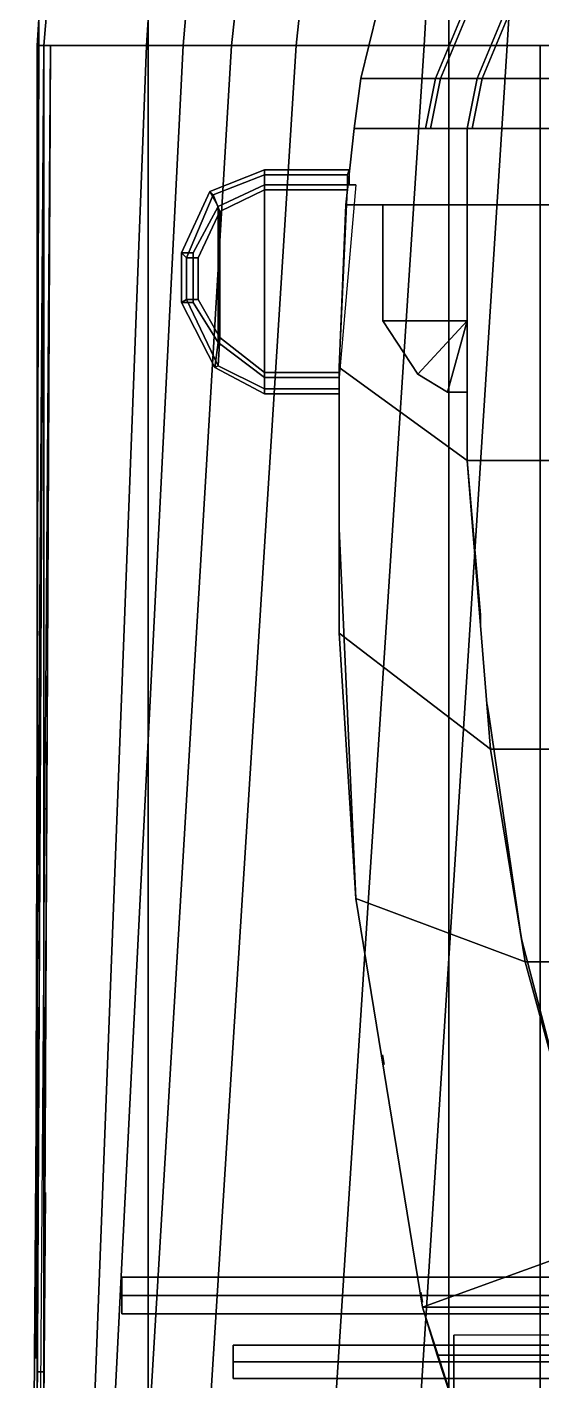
# Model space of a CAD drawing. Extents: x -4.6 to 4.6, y -46 to 43.8.
# Drawn here: x -4.58 to -1.48, y 7.96 to 16.12 of the extents above; entities that cross this region are included whole.
import ezdxf

# ---------------------------------------------------------------- set-up
doc = ezdxf.new("R2010")
doc.units = 0
doc.layers.get('0').update_dxf_attribs({"linetype": 'CONTINUOUS'})
doc.layers.add('RAILINGS', color=6, linetype='CONTINUOUS')
doc.layers.add('SUPERSTRUCTURE', color=3, linetype='CONTINUOUS')

msp = doc.modelspace()

# ---------------------------------------------------------------- linework, layer by layer
for points in [[(-4.07, 23.19, 4.97), (-3.87, 23.19, 2.91), (-4.48, 16.01, 2.84), (-4.52, 16.01, 4.94)], [(-3.85, 23.19, 5.01), (-4.07, 23.19, 4.97), (-4.52, 16.01, 4.94), (-3.85, 16.01, 5.01)], [(-3.87, 23.19, 2.91), (-3.4, 23.19, 1.04), (-3.86, 16.01, -0.05), (-4.48, 16.01, 2.84)], [(-3.4, 23.19, 1.04), (-3.02, 23.19, -0.14), (-3.64, 16.01, -0.6), (-3.86, 16.01, -0.05)], [(-2.04, 23.19, 5.1), (-3.85, 23.19, 5.01), (-3.85, 16.01, 5.01), (-2.04, 16.01, 5.1)], [(-3.02, 23.19, -0.14), (-2.56, 23.19, -1.15), (-3.35, 16.01, -1.15), (-3.64, 16.01, -0.6)], [(-2.56, 23.19, -1.15), (-2.2, 23.19, -1.7), (-2.96, 16.01, -1.7), (-3.35, 16.01, -1.15)], [(-2.2, 23.19, -1.7), (-1.78, 23.19, -2.26), (-2.19, 16.01, -2.46), (-2.96, 16.01, -1.7)], [(-1.78, 23.19, -2.26), (-1.25, 23.19, -2.76), (-1.69, 16.01, -2.76), (-2.19, 16.01, -2.46)], [(0, 23.19, 5.1), (-2.04, 23.19, 5.1), (-2.04, 16.01, 5.1), (0, 16.01, 5.1)], [(-1.25, 23.19, -2.76), (-0.79, 23.19, -3.12), (-0.9, 16.01, -3.2), (-1.69, 16.01, -2.76)], [(-4.48, 16.01, 2.84), (-3.86, 16.01, -0.05), (-4.4, 1.9, -0.05), (-4.58, 1.9, 2.84)], [(-3.85, 16.01, 2.93), (-4.48, 16.01, 2.84), (-4.58, 1.9, 2.84), (-3.85, 1.9, 2.93)], [(-4.48, 16.01, 2.84), (-4.48, 16.01, 2.84), (-4.5591, 4.85, 2.84), (-4.52, 7.75, 4.15)], [(-3.85, 16.01, 5.01), (-4.52, 16.01, 4.94), (-4.52, -0.06, 4.89), (-3.85, -0.06, 4.96)], [(-4.52, 16.01, 4.94), (4.52, 16.01, 4.94), (4.52, -0.06, 4.89), (-4.52, -0.06, 4.89)], [(-4.52, 16.01, 4.94), (-4.52, 16.01, 4.84), (-4.52, -0.06, 4.72), (-4.52, -0.06, 4.89)], [(-4.52, 16.01, 4.84), (-4.48, 16.01, 2.84), (-4.52, 8.02, 4.63), (-4.52, 7.8708, 4.7792)], [(-4.48, 16.01, 2.84), (-4.48, 16.01, 2.84), (-4.52, 8.02, 4.51), (-4.52, 8.02, 4.63)], [(-4.48, 16.01, 2.84), (-4.48, 16.01, 2.84), (-4.52, 7.75, 4.15), (-4.52, 8.02, 4.51)], [(-4.5191, 4.85, 2.84), (-4.44, 16.01, 2.84), (-4.44, 16.01, 2.84), (-4.48, 7.75, 4.15)], [(-4.48, -0.06, 4.72), (-4.48, 16.01, 4.84), (-4.48, 16.01, 4.94), (-4.48, -0.06, 4.89)], [(-4.48, 8.02, 4.63), (-4.44, 16.01, 2.84), (-4.48, 16.01, 4.84), (-4.48, 7.8708, 4.7792)], [(-4.48, 8.02, 4.51), (-4.44, 16.01, 2.84), (-4.44, 16.01, 2.84), (-4.48, 8.02, 4.63)], [(-4.48, 7.75, 4.15), (-4.44, 16.01, 2.84), (-4.44, 16.01, 2.84), (-4.48, 8.02, 4.51)], [(-3.86, 16.01, -0.05), (-3.64, 16.01, -0.6), (-4.35, 1.9, -0.6), (-4.4, 1.9, -0.05)], [(-3.64, 16.01, -0.6), (-3.35, 16.01, -1.15), (-4.19, 1.9, -1.15), (-4.35, 1.9, -0.6)], [(-3.35, 16.01, -1.15), (-2.96, 16.01, -1.7), (-3.85, 1.9, -1.7), (-4.19, 1.9, -1.15)], [(-2.96, 16.01, -1.7), (-2.19, 16.01, -2.46), (-3.11, 1.9, -2.46), (-3.85, 1.9, -1.7)], [(-1.49, 16.01, 3.07), (-3.85, 16.01, 2.93), (-3.85, 1.9, 2.93), (-1.49, 1.9, 3.07)], [(-2.04, 16.01, 5.1), (-3.85, 16.01, 5.01), (-3.85, -0.06, 4.96), (-2.04, -0.06, 5.05)], [(-2.19, 16.01, -2.46), (-1.69, 16.01, -2.76), (-2.59, 1.9, -2.76), (-3.11, 1.9, -2.46)], [(-1.69, 16.01, -2.76), (-0.9, 16.01, -3.2), (-1.66, 1.9, -3.2), (-2.59, 1.9, -2.76)], [(0, 16.01, 5.1), (-2.04, 16.01, 5.1), (-2.04, -0.06, 5.05), (0, -0.06, 5.05)], [(-0.9, 16.01, -3.2), (-0.36, 16.01, -3.4), (-1, 1.9, -3.4), (-1.66, 1.9, -3.2)], [(0, 16.01, 3.07), (-1.49, 16.01, 3.07), (-1.49, 1.9, 3.07), (0, 1.9, 3.07)], [(-4.01, 8.59, 13.85), (-4.01, 8.48, 13.96), (4.01, 8.48, 13.96), (4.01, 8.59, 13.85)], [(-4.01, 8.48, 13.74), (-4.01, 8.59, 13.85), (4.01, 8.59, 13.85), (4.01, 8.48, 13.74)], [(-4.01, 8.59, 13.85), (-4.01, 8.48, 13.74), (-4.01, 8.37, 13.85), (-4.01, 8.48, 13.96)], [(-4.01, 8.48, 13.96), (-4.01, 8.37, 13.85), (4.01, 8.37, 13.85), (4.01, 8.48, 13.96)], [(-4.01, 8.37, 13.85), (-4.01, 8.48, 13.74), (4.01, 8.48, 13.74), (4.01, 8.37, 13.85)], [(-3.34, 8.18, 18.6), (-3.34, 8.08, 18.7), (3.34, 8.08, 18.7), (3.34, 8.18, 18.6)], [(-3.34, 8.08, 18.5), (-3.34, 8.18, 18.6), (3.34, 8.18, 18.6), (3.34, 8.08, 18.5)], [(-3.34, 8.18, 18.6), (-3.34, 8.08, 18.5), (-3.34, 7.98, 18.6), (-3.34, 8.08, 18.7)], [(-3.34, 8.08, 18.7), (-3.34, 7.98, 18.6), (3.34, 7.98, 18.6), (3.34, 8.08, 18.7)], [(-3.34, 7.98, 18.6), (-3.34, 8.08, 18.5), (3.34, 8.08, 18.5), (3.34, 7.98, 18.6)], [(-4.52, 7.8708, 4.7792), (-4.52, 8.02, 4.63), (-4.48, 8.02, 4.63), (-4.48, 7.8708, 4.7792)], [(-4.52, 8.02, 4.63), (-4.52, 8.02, 4.51), (-4.48, 8.02, 4.51), (-4.48, 8.02, 4.63)], [(-4.52, 8.02, 4.51), (-4.52, 7.75, 4.15), (-4.48, 7.75, 4.15), (-4.48, 8.02, 4.51)]]:
    msp.add_3dface(points)
at = {"layer": 'RAILINGS'}
for points in [[(-4.51, 16.09, 4.94), (-4.51, 16.15, 4.94), (-4.51, 16.15, 6.11), (-4.51, 16.09, 6.11)], [(-4.51, 16.09, 6.11), (-4.51, 16.15, 6.11), (-4.51, 16.15, 4.94), (-4.51, 16.09, 4.94)], [(-4.51, 16.09, 6.05), (-4.51, 16.09, 6.11), (-4.52, 12.05, 6.11), (-4.52, 12.05, 6.05)], [(-4.52, 12.05, 6.05), (-4.52, 12.05, 6.11), (-4.51, 16.09, 6.11), (-4.51, 16.09, 6.05)], [(-4.52, 12.05, 5.64), (-4.52, 12.05, 5.7), (-4.51, 16.09, 5.7), (-4.51, 16.09, 5.64)], [(-4.51, 16.09, 5.64), (-4.51, 16.09, 5.7), (-4.52, 12.05, 5.7), (-4.52, 12.05, 5.64)], [(-4.51, 16.09, 5.33), (-4.51, 16.09, 5.39), (-4.52, 12.05, 5.39), (-4.52, 12.05, 5.33)], [(-4.52, 12.05, 5.33), (-4.52, 12.05, 5.39), (-4.51, 16.09, 5.39), (-4.51, 16.09, 5.33)], [(-1.93, 14.19, 10.54), (-1.93, 14.19, 10.6), (-1.93, 15.51, 10.6), (-1.93, 15.51, 10.54)], [(-1.93, 15.51, 10.54), (-1.93, 15.51, 10.6), (-1.93, 14.19, 10.6), (-1.93, 14.19, 10.54)], [(-1.93, 15.51, 10.21), (-1.93, 15.51, 10.27), (-1.93, 14.19, 10.27), (-1.93, 14.19, 10.21)], [(-1.93, 14.19, 10.21), (-1.93, 14.19, 10.27), (-1.93, 15.51, 10.27), (-1.93, 15.51, 10.21)], [(-1.93, 14.19, 9.79), (-1.93, 14.19, 9.85), (-1.93, 15.51, 9.85), (-1.93, 15.51, 9.79)], [(-1.93, 15.51, 9.79), (-1.93, 15.51, 9.85), (-1.93, 14.19, 9.85), (-1.93, 14.19, 9.79)], [(-1.93, 14.13, 10.6), (-1.93, 14.19, 10.6), (-1.93, 14.19, 9.65), (-1.93, 14.13, 9.65)], [(-1.93, 14.13, 9.65), (-1.93, 14.19, 9.65), (-1.93, 14.19, 10.6), (-1.93, 14.13, 10.6)], [(-1.93, 13.51, 10.54), (-1.93, 13.51, 10.6), (-1.93, 14.13, 10.6), (-1.93, 14.13, 10.54)], [(-1.93, 14.13, 10.54), (-1.93, 14.13, 10.6), (-1.93, 13.51, 10.6), (-1.93, 13.51, 10.54)], [(-1.93, 14.13, 10.21), (-1.93, 14.13, 10.27), (-1.93, 13.51, 10.27), (-1.93, 13.51, 10.21)], [(-1.93, 13.51, 10.21), (-1.93, 13.51, 10.27), (-1.93, 14.13, 10.27), (-1.93, 14.13, 10.21)], [(-1.93, 13.51, 9.79), (-1.93, 13.51, 9.85), (-1.93, 14.13, 9.85), (-1.93, 14.13, 9.79)], [(-1.93, 14.13, 9.79), (-1.93, 14.13, 9.85), (-1.93, 13.51, 9.85), (-1.93, 13.51, 9.79)], [(-1.85, 12.58, 10.54), (-1.85, 12.58, 10.6), (-1.93, 13.51, 10.6), (-1.93, 13.51, 10.54)], [(-1.93, 13.51, 10.54), (-1.93, 13.51, 10.6), (-1.85, 12.58, 10.6), (-1.85, 12.58, 10.54)], [(-1.85, 12.58, 10.21), (-1.85, 12.58, 10.27), (-1.93, 13.51, 10.27), (-1.93, 13.51, 10.21)], [(-1.93, 13.51, 10.21), (-1.93, 13.51, 10.27), (-1.85, 12.58, 10.27), (-1.85, 12.58, 10.21)], [(-1.93, 13.51, 9.79), (-1.93, 13.51, 9.85), (-1.85, 12.58, 9.85), (-1.85, 12.58, 9.79)], [(-1.85, 12.58, 9.79), (-1.85, 12.58, 9.85), (-1.93, 13.51, 9.85), (-1.93, 13.51, 9.79)], [(-2.7, 13.1, 8.29), (-2.7, 13.16, 8.29), (-2.7, 13.16, 7.31), (-2.7, 13.1, 7.31)], [(-2.7, 13.1, 7.31), (-2.7, 13.16, 7.31), (-2.7, 13.16, 8.29), (-2.7, 13.1, 8.29)], [(-2.6, 10.87, 8.23), (-2.6, 10.87, 8.29), (-2.7, 13.1, 8.29), (-2.7, 13.1, 8.23)], [(-2.7, 13.1, 8.23), (-2.7, 13.1, 8.29), (-2.6, 10.87, 8.29), (-2.6, 10.87, 8.23)], [(-2.6, 10.87, 7.82), (-2.6, 10.87, 7.88), (-2.7, 13.1, 7.88), (-2.7, 13.1, 7.82)], [(-2.7, 13.1, 7.82), (-2.7, 13.1, 7.88), (-2.6, 10.87, 7.88), (-2.6, 10.87, 7.82)], [(-1.85, 12.52, 9.65), (-1.85, 12.58, 9.65), (-1.85, 12.58, 10.6), (-1.85, 12.52, 10.6)], [(-1.85, 12.52, 10.6), (-1.85, 12.58, 10.6), (-1.85, 12.58, 9.65), (-1.85, 12.52, 9.65)], [(-4.53, 8.16, 6.05), (-4.53, 8.16, 6.11), (-4.52, 11.99, 6.11), (-4.52, 11.99, 6.05)], [(-4.52, 11.99, 6.05), (-4.52, 11.99, 6.11), (-4.53, 8.16, 6.11), (-4.53, 8.16, 6.05)], [(-4.53, 8.16, 5.64), (-4.53, 8.16, 5.7), (-4.52, 11.99, 5.7), (-4.52, 11.99, 5.64)], [(-4.52, 11.99, 5.64), (-4.52, 11.99, 5.7), (-4.53, 8.16, 5.7), (-4.53, 8.16, 5.64)], [(-4.52, 11.99, 5.33), (-4.52, 11.99, 5.39), (-4.53, 8.16, 5.39), (-4.53, 8.16, 5.33)], [(-4.53, 8.16, 5.33), (-4.53, 8.16, 5.39), (-4.52, 11.99, 5.39), (-4.52, 11.99, 5.33)], [(-4.52, 11.99, 6.11), (-4.52, 12.05, 6.11), (-4.52, 12.05, 4.92), (-4.52, 11.99, 4.92)], [(-4.52, 11.99, 4.92), (-4.52, 12.05, 4.92), (-4.52, 12.05, 6.11), (-4.52, 11.99, 6.11)], [(-1.8, 11.98, 10.6), (-1.81, 12.04, 10.6), (-1.81, 12.04, 9.65), (-1.8, 11.98, 9.65)], [(-1.8, 11.98, 9.65), (-1.81, 12.04, 9.65), (-1.81, 12.04, 10.6), (-1.8, 11.98, 10.6)], [(-1.61, 10.68, 10.54), (-1.61, 10.68, 10.6), (-1.8, 11.98, 10.6), (-1.8, 11.98, 10.54)], [(-1.8, 11.98, 10.54), (-1.8, 11.98, 10.6), (-1.61, 10.68, 10.6), (-1.61, 10.68, 10.54)], [(-1.8, 11.98, 10.21), (-1.8, 11.98, 10.27), (-1.61, 10.68, 10.27), (-1.61, 10.68, 10.21)], [(-1.61, 10.68, 10.21), (-1.61, 10.68, 10.27), (-1.8, 11.98, 10.27), (-1.8, 11.98, 10.21)], [(-1.61, 10.68, 9.79), (-1.61, 10.68, 9.85), (-1.8, 11.98, 9.85), (-1.8, 11.98, 9.79)], [(-1.8, 11.98, 9.79), (-1.8, 11.98, 9.85), (-1.61, 10.68, 9.85), (-1.61, 10.68, 9.79)], [(-2.62, 11.27, 8.23), (-2.62, 11.33, 8.23), (-2.62, 11.33, 7.31), (-2.62, 11.27, 7.31)], [(-2.62, 11.27, 7.31), (-2.62, 11.33, 7.31), (-2.62, 11.33, 8.23), (-2.62, 11.27, 8.23)], [(-2.2, 8.41, 8.23), (-2.2, 8.41, 8.29), (-2.6, 10.87, 8.29), (-2.6, 10.87, 8.23)], [(-2.6, 10.87, 8.23), (-2.6, 10.87, 8.29), (-2.2, 8.41, 8.29), (-2.2, 8.41, 8.23)], [(-2.2, 8.41, 7.82), (-2.2, 8.41, 7.88), (-2.6, 10.87, 7.88), (-2.6, 10.87, 7.82)], [(-2.6, 10.87, 7.82), (-2.6, 10.87, 7.88), (-2.2, 8.41, 7.88), (-2.2, 8.41, 7.82)], [(-1.6, 10.62, 10.6), (-1.61, 10.68, 10.6), (-1.61, 10.68, 9.65), (-1.6, 10.62, 9.65)], [(-1.6, 10.62, 9.65), (-1.61, 10.68, 9.65), (-1.61, 10.68, 10.6), (-1.6, 10.62, 10.6)], [(-1.6, 10.62, 10.54), (-1.6, 10.62, 10.6), (-1.27, 9.35, 10.6), (-1.27, 9.35, 10.54)], [(-1.27, 9.35, 10.54), (-1.27, 9.35, 10.6), (-1.6, 10.62, 10.6), (-1.6, 10.62, 10.54)], [(-1.27, 9.35, 10.21), (-1.27, 9.35, 10.27), (-1.6, 10.62, 10.27), (-1.6, 10.62, 10.21)], [(-1.6, 10.62, 10.21), (-1.6, 10.62, 10.27), (-1.27, 9.35, 10.27), (-1.27, 9.35, 10.21)], [(-1.6, 10.62, 9.79), (-1.6, 10.62, 9.85), (-1.27, 9.35, 9.85), (-1.27, 9.35, 9.79)], [(-1.27, 9.35, 9.79), (-1.27, 9.35, 9.85), (-1.6, 10.62, 9.85), (-1.6, 10.62, 9.79)], [(-2.43, 9.87, 7.31), (-2.44, 9.93, 7.31), (-2.44, 9.93, 8.23), (-2.43, 9.87, 8.23)], [(-2.43, 9.87, 8.23), (-2.44, 9.93, 8.23), (-2.44, 9.93, 7.31), (-2.43, 9.87, 7.31)], [(-4.47, 9.1, 3.87), (-4.47, 9.1, 3.93), (-4.5, 5.27, 3.93), (-4.5, 5.27, 3.87)], [(-4.5, 5.27, 3.87), (-4.5, 5.27, 3.93), (-4.47, 9.1, 3.93), (-4.47, 9.1, 3.87)], [(-4.5, 5.27, 3.46), (-4.5, 5.27, 3.52), (-4.47, 9.1, 3.52), (-4.47, 9.1, 3.46)], [(-4.47, 9.1, 3.46), (-4.47, 9.1, 3.52), (-4.5, 5.27, 3.52), (-4.5, 5.27, 3.46)], [(-4.47, 9.1, 3.22), (-4.47, 9.1, 3.28), (-4.5, 5.27, 3.28), (-4.5, 5.27, 3.22)], [(-4.5, 5.27, 3.22), (-4.5, 5.27, 3.28), (-4.47, 9.1, 3.28), (-4.47, 9.1, 3.22)], [(-2.2, 8.44, 8.23), (-2.21, 8.5, 8.23), (-2.21, 8.5, 7.31), (-2.2, 8.44, 7.31)], [(-2.2, 8.44, 7.31), (-2.21, 8.5, 7.31), (-2.21, 8.5, 8.23), (-2.2, 8.44, 8.23)], [(-1.79, 7.14, 8.23), (-1.79, 7.14, 8.29), (-2.2, 8.41, 8.29), (-2.2, 8.41, 8.23)], [(-2.2, 8.41, 8.23), (-2.2, 8.41, 8.29), (-1.79, 7.14, 8.29), (-1.79, 7.14, 8.23)], [(-1.79, 7.14, 7.82), (-1.79, 7.14, 7.88), (-2.2, 8.41, 7.88), (-2.2, 8.41, 7.82)], [(-2.2, 8.41, 7.82), (-2.2, 8.41, 7.88), (-1.79, 7.14, 7.88), (-1.79, 7.14, 7.82)], [(-4.53, 8.1, 4.92), (-4.53, 8.16, 4.92), (-4.53, 8.16, 6.11), (-4.53, 8.1, 6.11)], [(-4.53, 8.1, 6.11), (-4.53, 8.16, 6.11), (-4.53, 8.16, 4.92), (-4.53, 8.1, 4.92)]]:
    msp.add_3dface(points, dxfattribs=at)
at = {"layer": 'SUPERSTRUCTURE'}
for points in [[(-1.87, 15.81, 9.65), (-1.7, 16.22, 9.65), (-2.47, 16.22, 8.96), (-2.57, 15.81, 8.96)], [(-2.57, 15.81, 8.96), (-2.47, 16.22, 8.96), (-2.47, 16.22, 4.99), (-2.57, 15.81, 4.99)], [(-1.95, 16.22, 10.87), (-1.7, 16.22, 10.58), (-1.87, 15.81, 10.58), (-2.12, 15.81, 10.87)], [(-1.92, 16.22, 10.87), (-1.95, 16.22, 10.87), (-2.12, 15.81, 10.87), (-2.09, 15.81, 10.87)], [(-2.09, 15.81, 10.87), (-1.84, 15.81, 10.58), (-1.67, 16.22, 10.58), (-1.92, 16.22, 10.87)], [(-1.7, 16.22, 10.58), (-1.7, 16.22, 9.65), (-1.87, 15.81, 9.65), (-1.87, 15.81, 10.58)], [(1.67, 16.22, 9.65), (-1.67, 16.22, 9.65), (-1.84, 15.81, 9.65), (1.84, 15.81, 9.65)], [(-1.84, 15.81, 10.58), (-1.84, 15.81, 9.65), (-1.67, 16.22, 9.65), (-1.67, 16.22, 10.58)], [(-1.93, 15.51, 9.65), (-1.87, 15.81, 9.65), (-2.57, 15.81, 8.96), (-2.61, 15.51, 8.96)], [(-2.61, 15.51, 8.96), (-2.57, 15.81, 8.96), (-2.57, 15.81, 4.99), (-2.61, 15.51, 4.99)], [(-2.12, 15.81, 10.87), (-1.87, 15.81, 10.58), (-1.93, 15.51, 10.58), (-2.18, 15.51, 10.87)], [(-2.09, 15.81, 10.87), (-2.12, 15.81, 10.87), (-2.18, 15.51, 10.87), (-2.15, 15.51, 10.87)], [(-2.15, 15.51, 10.87), (-1.9, 15.51, 10.58), (-1.84, 15.81, 10.58), (-2.09, 15.81, 10.87)], [(-1.87, 15.81, 10.58), (-1.87, 15.81, 9.65), (-1.93, 15.51, 9.65), (-1.93, 15.51, 10.58)], [(1.84, 15.81, 9.65), (-1.84, 15.81, 9.65), (-1.9, 15.51, 9.65), (1.9, 15.51, 9.65)], [(-1.9, 15.51, 10.58), (-1.9, 15.51, 9.65), (-1.84, 15.81, 9.65), (-1.84, 15.81, 10.58)], [(-1.93, 15.05, 9.65), (-1.93, 15.51, 9.65), (-2.61, 15.51, 8.96), (-2.66, 15.05, 8.96)], [(-2.66, 15.05, 8.96), (-2.61, 15.51, 8.96), (-2.61, 15.51, 4.99), (-2.66, 15.05, 4.99)], [(-2.18, 15.51, 10.87), (-1.93, 15.51, 10.58), (-1.9, 15.51, 10.58), (-2.15, 15.51, 10.87)], [(1.93, 15.51, 9.65), (-1.93, 15.51, 9.65), (-1.93, 15.05, 9.65), (1.93, 15.05, 9.65)], [(-1.93, 15.51, 10.58), (-1.93, 15.51, 9.65), (-1.9, 15.51, 9.65), (-1.9, 15.51, 10.58)], [(-3.15, 15.26, 8.36), (-3.48, 15.13, 8.36), (-3.46, 15.11, 8.36), (-3.15, 15.23, 8.36)], [(-3.15, 15.17, 8.12), (-3.43, 15.04, 8.12), (-3.48, 15.13, 8.36), (-3.15, 15.26, 8.36)], [(-2.64, 15.17, 8.12), (-3.15, 15.17, 8.12), (-3.15, 15.26, 8.36), (-2.64, 15.26, 8.36)], [(-2.64, 15.26, 8.36), (-3.15, 15.26, 8.36), (-3.15, 15.23, 8.36), (-2.65, 15.23, 8.36)], [(-3.46, 15.11, 8.36), (-3.42, 15.01, 8.12), (-3.15, 15.14, 8.12), (-3.15, 15.23, 8.36)], [(-3.15, 15.17, 7.26), (-3.43, 15.04, 7.26), (-3.43, 15.04, 8.12), (-3.15, 15.17, 8.12)], [(-3.43, 15.04, 7.26), (-3.15, 15.17, 7.26), (-3.15, 14.01, 7.26), (-3.43, 14.22, 7.26)], [(-3.15, 15.23, 8.36), (-3.15, 15.14, 8.12), (-2.65, 15.14, 8.12), (-2.65, 15.23, 8.36)], [(-2.6, 15.17, 7.26), (-3.15, 15.17, 7.26), (-3.15, 15.17, 8.12), (-2.64, 15.17, 8.12)], [(-3.15, 15.17, 7.26), (-2.6, 15.17, 7.26), (-2.7, 14.01, 7.26), (-3.15, 14.01, 7.26)], [(-3.48, 15.13, 8.36), (-3.65, 14.76, 8.36), (-3.62, 14.73, 8.36), (-3.46, 15.11, 8.36)], [(-3.43, 15.04, 8.12), (-3.58, 14.76, 8.12), (-3.65, 14.76, 8.36), (-3.48, 15.13, 8.36)], [(-3.62, 14.73, 8.36), (-3.55, 14.73, 8.12), (-3.42, 15.01, 8.12), (-3.46, 15.11, 8.36)], [(-3.42, 15.01, 8.12), (-3.42, 15.01, 7.31), (-3.15, 15.14, 7.31), (-3.15, 15.14, 8.12)], [(-3.15, 14.04, 7.31), (-3.15, 15.14, 7.31), (-3.42, 15.01, 7.31), (-3.42, 14.25, 7.31)], [(-3.15, 15.14, 8.12), (-3.15, 15.14, 7.31), (-2.65, 15.14, 7.31), (-2.65, 15.14, 8.12)], [(-2.7, 14.04, 7.31), (-2.65, 15.14, 7.31), (-3.15, 15.14, 7.31), (-3.15, 14.04, 7.31)], [(-3.43, 15.04, 7.26), (-3.58, 14.76, 7.26), (-3.58, 14.76, 8.12), (-3.43, 15.04, 8.12)], [(-3.58, 14.76, 7.26), (-3.43, 15.04, 7.26), (-3.43, 14.22, 7.26), (-3.58, 14.46, 7.26)], [(-3.55, 14.73, 8.12), (-3.55, 14.73, 7.31), (-3.42, 15.01, 7.31), (-3.42, 15.01, 8.12)], [(-3.42, 14.25, 7.31), (-3.42, 15.01, 7.31), (-3.55, 14.73, 7.31), (-3.55, 14.48, 7.31)], [(-2.7, 14.07, 7.31), (-2.66, 15.05, 7.31), (-2.66, 15.05, 4.99), (-2.7, 14.07, 4.99)], [(-1.93, 13.51, 7.31), (-1.93, 15.05, 7.31), (-2.66, 15.05, 7.31), (-2.7, 14.07, 7.31)], [(-1.93, 15.05, 7.31), (-1.93, 15.05, 9.65), (-2.66, 15.05, 8.96), (-2.66, 15.05, 7.31)], [(-1.93, 14.35, 9.17), (-2.4378, 14.35, 9.17), (-2.4378, 15.05, 9.17), (-1.93, 15.05, 9.17)], [(-2.4378, 14.35, 9.17), (-1.93, 14.35, 9.65), (-1.93, 15.05, 9.65), (-2.4378, 15.05, 9.17)], [(1.93, 15.05, 9.65), (-1.93, 15.05, 9.65), (-1.93, 13.51, 9.65), (1.93, 13.51, 9.65)], [(-1.93, 13.51, 9.65), (-1.93, 15.05, 9.65), (-1.93, 15.05, 7.31), (-1.93, 13.51, 7.31)], [(-3.65, 14.76, 8.36), (-3.58, 14.76, 8.12), (-3.58, 14.46, 8.12), (-3.65, 14.46, 8.36)], [(-3.62, 14.48, 8.36), (-3.62, 14.73, 8.36), (-3.65, 14.76, 8.36), (-3.65, 14.46, 8.36)], [(-3.55, 14.48, 8.12), (-3.55, 14.73, 8.12), (-3.62, 14.73, 8.36), (-3.62, 14.48, 8.36)], [(-3.58, 14.76, 8.12), (-3.58, 14.76, 7.26), (-3.58, 14.46, 7.26), (-3.58, 14.46, 8.12)], [(-3.55, 14.48, 7.31), (-3.55, 14.73, 7.31), (-3.55, 14.73, 8.12), (-3.55, 14.48, 8.12)], [(-3.43, 14.08, 8.36), (-3.62, 14.48, 8.36), (-3.65, 14.46, 8.36), (-3.45, 14.07, 8.36)], [(-3.65, 14.46, 8.36), (-3.58, 14.46, 8.12), (-3.43, 14.22, 8.12), (-3.45, 14.07, 8.36)], [(-3.42, 14.25, 8.12), (-3.55, 14.48, 8.12), (-3.62, 14.48, 8.36), (-3.43, 14.08, 8.36)], [(-3.58, 14.46, 8.12), (-3.58, 14.46, 7.26), (-3.43, 14.22, 7.26), (-3.43, 14.22, 8.12)], [(-3.42, 14.25, 7.31), (-3.55, 14.48, 7.31), (-3.55, 14.48, 8.12), (-3.42, 14.25, 8.12)], [(-2.2278, 14.03, 9.17), (-1.93, 14.35, 9.65), (-2.4378, 14.35, 9.17)], [(-2.0478, 13.92, 9.17), (-2.2278, 14.03, 9.17), (-2.4378, 14.35, 9.17), (-1.93, 14.35, 9.17)], [(-2.0478, 13.92, 9.17), (-1.93, 14.35, 9.65), (-2.2278, 14.03, 9.17)], [(-1.93, 13.92, 9.17), (-2.0478, 13.92, 9.17), (-1.93, 14.35, 9.17)], [(-1.93, 13.92, 9.17), (-1.93, 14.35, 9.65), (-2.0478, 13.92, 9.17)], [(-3.45, 14.07, 8.36), (-3.43, 14.22, 8.12), (-3.15, 14.01, 8.12), (-3.15, 13.91, 8.36)], [(-3.15, 14.04, 8.12), (-3.42, 14.25, 8.12), (-3.43, 14.08, 8.36), (-3.15, 13.94, 8.36)], [(-3.43, 14.22, 8.12), (-3.43, 14.22, 7.26), (-3.15, 14.01, 7.26), (-3.15, 14.01, 8.12)], [(-3.15, 14.04, 7.31), (-3.42, 14.25, 7.31), (-3.42, 14.25, 8.12), (-3.15, 14.04, 8.12)], [(-3.15, 13.94, 8.36), (-3.43, 14.08, 8.36), (-3.45, 14.07, 8.36), (-3.15, 13.91, 8.36)], [(-2.7, 14.04, 8.12), (-3.15, 14.04, 8.12), (-3.15, 13.94, 8.36), (-2.7, 13.94, 8.36)], [(-2.7, 14.04, 7.31), (-3.15, 14.04, 7.31), (-3.15, 14.04, 8.12), (-2.7, 14.04, 8.12)], [(-2.7, 12.47, 7.31), (-2.7, 14.07, 7.31), (-2.7, 14.07, 4.99), (-2.7, 12.47, 4.99)], [(-1.79, 11.77, 7.31), (-1.93, 13.51, 7.31), (-2.7, 14.07, 7.31), (-2.7, 12.47, 7.31)], [(-2.7, 13.91, 8.36), (-2.7, 14.01, 8.12), (-2.7, 14.04, 8.12), (-2.7, 13.94, 8.36)], [(-2.7, 14.01, 8.12), (-2.7, 14.01, 7.26), (-2.7, 14.04, 7.31), (-2.7, 14.04, 8.12)], [(-3.15, 13.91, 8.36), (-3.15, 14.01, 8.12), (-2.7, 14.01, 8.12), (-2.7, 13.91, 8.36)], [(-3.15, 14.01, 8.12), (-3.15, 14.01, 7.26), (-2.7, 14.01, 7.26), (-2.7, 14.01, 8.12)], [(-2.7, 13.94, 8.36), (-3.15, 13.94, 8.36), (-3.15, 13.91, 8.36), (-2.7, 13.91, 8.36)], [(1.93, 13.51, 9.65), (-1.93, 13.51, 9.65), (-1.79, 11.77, 9.65), (1.79, 11.77, 9.65)], [(-1.79, 11.77, 9.65), (-1.93, 13.51, 9.65), (-1.93, 13.51, 7.31), (-1.79, 11.77, 7.31)], [(-2.6, 10.87, 7.31), (-2.7, 12.47, 7.31), (-2.7, 12.47, 4.99), (-2.6, 10.87, 4.99)], [(-1.58, 10.49, 7.31), (-1.79, 11.77, 7.31), (-2.7, 12.47, 7.31), (-2.6, 10.87, 7.31)], [(1.79, 11.77, 9.65), (-1.79, 11.77, 9.65), (-1.58, 10.49, 9.65), (1.58, 10.49, 9.65)], [(-1.58, 10.49, 9.65), (-1.79, 11.77, 9.65), (-1.79, 11.77, 7.31), (-1.58, 10.49, 7.31)], [(-2.2, 8.41, 7.31), (-2.6, 10.87, 7.31), (-2.6, 10.87, 4.99), (-2.2, 8.41, 4.99)], [(-1.12, 8.8, 7.31), (-1.58, 10.49, 7.31), (-2.6, 10.87, 7.31), (-2.2, 8.41, 7.31)], [(1.58, 10.49, 9.65), (-1.58, 10.49, 9.65), (-1.12, 8.8, 9.65), (1.12, 8.8, 9.65)], [(-1.12, 8.8, 9.65), (-1.58, 10.49, 9.65), (-1.58, 10.49, 7.31), (-1.12, 8.8, 7.31)], [(2.2, 8.41, 7.31), (1.12, 8.8, 7.31), (-1.12, 8.8, 7.31), (-2.2, 8.41, 7.31)], [(-2.11, 8.12, 7.31), (-2.2, 8.41, 7.31), (-2.2, 8.41, 4.99), (-2.11, 8.12, 4.99)], [(2.2, 8.41, 7.31), (-2.2, 8.41, 7.31), (-2.11, 8.12, 7.31), (2.11, 8.12, 7.31)], [(2.01, -2.19, 5.02), (2.01, 8.24, 5.02), (-2.01, 8.24, 5.02), (-2.01, -2.19, 5.02)], [(-2.01, 8.24, 5.02), (-2.01, 8.24, 3.04), (-2.01, -0.06, 3.04), (-2.01, -0.06, 5.02)], [(2.11, 8.12, 7.31), (-2.11, 8.12, 7.31), (-2.11, 8.12, 4.99), (2.11, 8.12, 4.99)], [(-1.73, 6.96, 7.31), (-2.11, 8.12, 7.31), (-2.11, 8.12, 7.26), (-1.73, 6.96, 7.26)], [(2.11, 8.12, 7.31), (-2.11, 8.12, 7.31), (-1.73, 6.96, 7.31), (1.73, 6.96, 7.31)], [(-1.73, 6.96, 7.26), (-2.11, 8.12, 7.26), (2.11, 8.12, 7.26), (1.73, 6.96, 7.26)]]:
    msp.add_3dface(points, dxfattribs=at)

doc.saveas('drawing.dxf')
